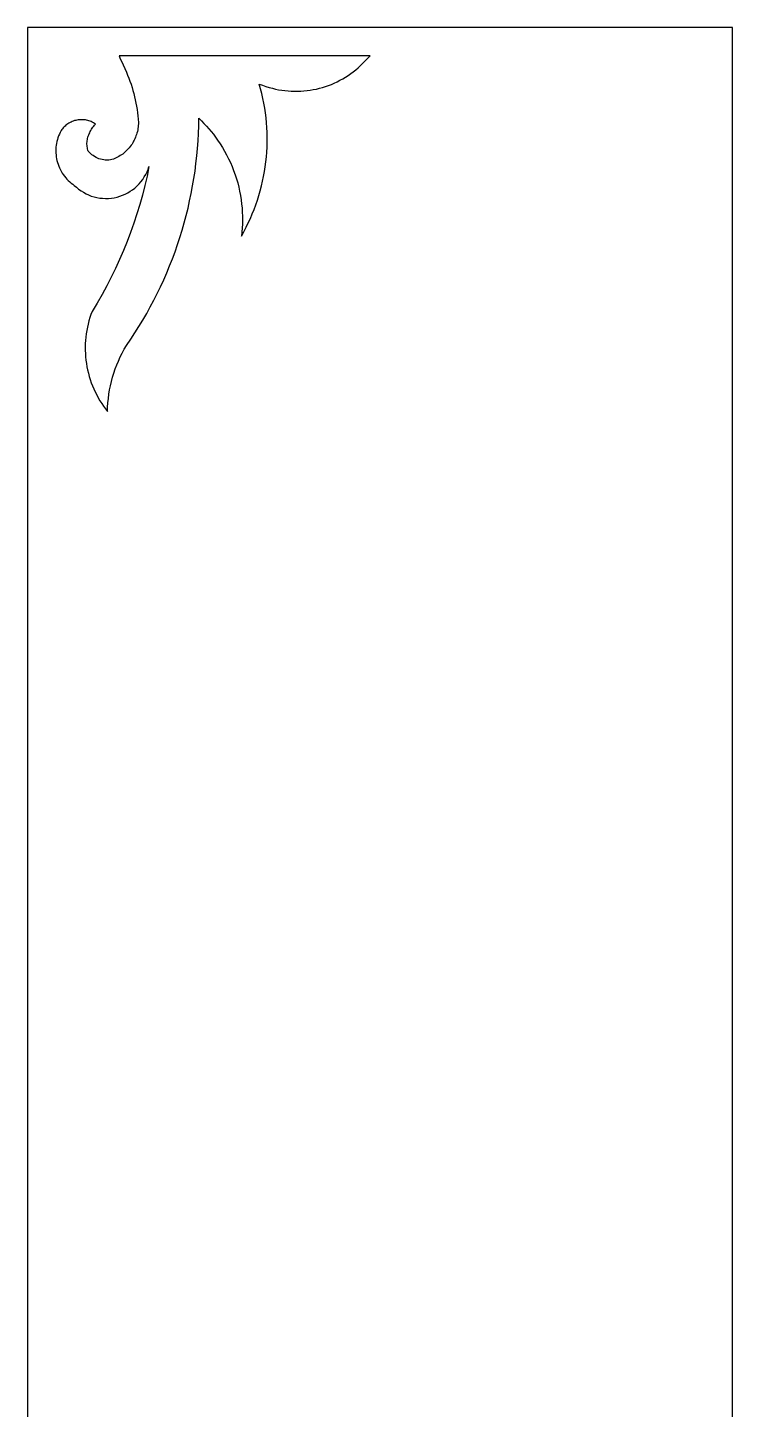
# Model space of a CAD drawing. Header units: centimetres. Extents: x 6.5 to 11.1, y -9 to 9.
# Drawn here: x 6.48 to 11.08, y 0 to 9 of the extents above; entities that cross this region are included whole.
import ezdxf

# ---------------------------------------------------------------- set-up
doc = ezdxf.new("R2010")
doc.units = ezdxf.units.CM
doc.header["$MEASUREMENT"] = 0
doc.layers.add('layer 1', color=7, linetype='Continuous')

msp = doc.modelspace()

# ---------------------------------------------------------------- linework, layer by layer
at = {"layer": 'layer 1', "color": 250, "lineweight": 30}
for points, knots in [([(6.48485, 9.00077), (6.48485, 9.00077), (11.07694, 9.00077), (11.07694, 9.00077), (11.07694, 9.00077), (11.07694, 9.00077), (11.07694, -9.00021), (11.07694, -9.00021), (11.07694, -9.00021), (11.07694, -9.00021), (6.48485, -9.00021), (6.48485, -9.00021), (6.48485, -9.00021), (6.48485, -9.00021), (6.48485, 9.00077), (6.48485, 9.00077)], [0, 0, 0, 0, 0.2, 0.2, 0.2, 0.2, 0.4, 0.4, 0.4, 0.4, 0.6, 0.6, 0.6, 0.6, 1, 1, 1, 1]), ([(7.08036, 8.81709), (7.08036, 8.81709), (8.71715, 8.81709), (8.71715, 8.81709), (8.71715, 8.81709), (8.71715, 8.81709), (8.7006, 8.80122), (8.7006, 8.80122), (8.7006, 8.80122), (8.7006, 8.80122), (8.68284, 8.78272), (8.68284, 8.78272), (8.68284, 8.78272), (8.68284, 8.78272), (8.66878, 8.76866), (8.66878, 8.76866), (8.66878, 8.76866), (8.66878, 8.76866), (8.65324, 8.75386), (8.65324, 8.75386), (8.65324, 8.75386), (8.65324, 8.75386), (8.63919, 8.7398), (8.63919, 8.7398), (8.63919, 8.7398), (8.63919, 8.7398), (8.62291, 8.72574), (8.62291, 8.72574), (8.62291, 8.72574), (8.62291, 8.72574), (8.60662, 8.71389), (8.60662, 8.71389), (8.60662, 8.71389), (8.60662, 8.71389), (8.59034, 8.70131), (8.59034, 8.70131), (8.59034, 8.70131), (8.59034, 8.70131), (8.57332, 8.68948), (8.57332, 8.68948), (8.57332, 8.68948), (8.57332, 8.68948), (8.5563, 8.67764), (8.5563, 8.67764), (8.5563, 8.67764), (8.5563, 8.67764), (8.53854, 8.66802), (8.53854, 8.66802), (8.53854, 8.66802), (8.53854, 8.66802), (8.52003, 8.65766), (8.52003, 8.65766), (8.52003, 8.65766), (8.52003, 8.65766), (8.50228, 8.64804), (8.50228, 8.64804), (8.50228, 8.64804), (8.50228, 8.64804), (8.48304, 8.63916), (8.48304, 8.63916), (8.48304, 8.63916), (8.48304, 8.63916), (8.46454, 8.63102), (8.46454, 8.63102), (8.46454, 8.63102), (8.46454, 8.63102), (8.4453, 8.62435), (8.4453, 8.62435), (8.4453, 8.62435), (8.4453, 8.62435), (8.42531, 8.61769), (8.42531, 8.61769), (8.42531, 8.61769), (8.42531, 8.61769), (8.40608, 8.61103), (8.40608, 8.61103), (8.40608, 8.61103), (8.40608, 8.61103), (8.3861, 8.60585), (8.3861, 8.60585), (8.3861, 8.60585), (8.3861, 8.60585), (8.36612, 8.60067), (8.36612, 8.60067), (8.36612, 8.60067), (8.36612, 8.60067), (8.3454, 8.59697), (8.3454, 8.59697), (8.3454, 8.59697), (8.3454, 8.59697), (8.32615, 8.59327), (8.32615, 8.59327), (8.32615, 8.59327), (8.32615, 8.59327), (8.30544, 8.59031), (8.30544, 8.59031), (8.30544, 8.59031), (8.30544, 8.59031), (8.28398, 8.5881), (8.28398, 8.5881), (8.28398, 8.5881), (8.28398, 8.5881), (8.264, 8.58662), (8.264, 8.58662), (8.264, 8.58662), (8.264, 8.58662), (8.24328, 8.58588), (8.24328, 8.58588), (8.24328, 8.58588), (8.24328, 8.58588), (8.22329, 8.58588), (8.22329, 8.58588), (8.22329, 8.58588), (8.22329, 8.58588), (8.20183, 8.58662), (8.20183, 8.58662), (8.20183, 8.58662), (8.20183, 8.58662), (8.18186, 8.5881), (8.18186, 8.5881), (8.18186, 8.5881), (8.18186, 8.5881), (8.16114, 8.59031), (8.16114, 8.59031), (8.16114, 8.59031), (8.16114, 8.59031), (8.14115, 8.59327), (8.14115, 8.59327), (8.14115, 8.59327), (8.14115, 8.59327), (8.12043, 8.59623), (8.12043, 8.59623), (8.12043, 8.59623), (8.12043, 8.59623), (8.09971, 8.60067), (8.09971, 8.60067), (8.09971, 8.60067), (8.09971, 8.60067), (8.08048, 8.60585), (8.08048, 8.60585), (8.08048, 8.60585), (8.08048, 8.60585), (8.05828, 8.61103), (8.05828, 8.61103), (8.05828, 8.61103), (8.05828, 8.61103), (8.03681, 8.61769), (8.03681, 8.61769), (8.03681, 8.61769), (8.03681, 8.61769), (8.01535, 8.62509), (8.01535, 8.62509), (8.01535, 8.62509), (8.01535, 8.62509), (7.99463, 8.6325), (7.99463, 8.6325), (7.99463, 8.6325), (7.99463, 8.6325), (8.00277, 8.60215), (8.00277, 8.60215), (8.00277, 8.60215), (8.00277, 8.60215), (8.01091, 8.57108), (8.01091, 8.57108), (8.01091, 8.57108), (8.01091, 8.57108), (8.01757, 8.53926), (8.01757, 8.53926), (8.01757, 8.53926), (8.01757, 8.53926), (8.02423, 8.50817), (8.02423, 8.50817), (8.02423, 8.50817), (8.02423, 8.50817), (8.02941, 8.4771), (8.02941, 8.4771), (8.02941, 8.4771), (8.02941, 8.4771), (8.03459, 8.44528), (8.03459, 8.44528), (8.03459, 8.44528), (8.03459, 8.44528), (8.03829, 8.41345), (8.03829, 8.41345), (8.03829, 8.41345), (8.03829, 8.41345), (8.04125, 8.38163), (8.04125, 8.38163), (8.04125, 8.38163), (8.04125, 8.38163), (8.04347, 8.34982), (8.04347, 8.34982), (8.04347, 8.34982), (8.04347, 8.34982), (8.04495, 8.31725), (8.04495, 8.31725), (8.04495, 8.31725), (8.04495, 8.31725), (8.04569, 8.28617), (8.04569, 8.28617), (8.04569, 8.28617), (8.04569, 8.28617), (8.04569, 8.25436), (8.04569, 8.25436), (8.04569, 8.25436), (8.04569, 8.25436), (8.04495, 8.22179), (8.04495, 8.22179), (8.04495, 8.22179), (8.04495, 8.22179), (8.04347, 8.18997), (8.04347, 8.18997), (8.04347, 8.18997), (8.04347, 8.18997), (8.04051, 8.15816), (8.04051, 8.15816), (8.04051, 8.15816), (8.04051, 8.15816), (8.03755, 8.12559), (8.03755, 8.12559), (8.03755, 8.12559), (8.03755, 8.12559), (8.03311, 8.09451), (8.03311, 8.09451), (8.03311, 8.09451), (8.03311, 8.09451), (8.02793, 8.06343), (8.02793, 8.06343), (8.02793, 8.06343), (8.02793, 8.06343), (8.02201, 8.03087), (8.02201, 8.03087), (8.02201, 8.03087), (8.02201, 8.03087), (8.01535, 7.99979), (8.01535, 7.99979), (8.01535, 7.99979), (8.01535, 7.99979), (8.00795, 7.96945), (8.00795, 7.96945), (8.00795, 7.96945), (8.00795, 7.96945), (8.00055, 7.93762), (8.00055, 7.93762), (8.00055, 7.93762), (8.00055, 7.93762), (7.99167, 7.90729), (7.99167, 7.90729), (7.99167, 7.90729), (7.99167, 7.90729), (7.98206, 7.87695), (7.98206, 7.87695), (7.98206, 7.87695), (7.98206, 7.87695), (7.9717, 7.84586), (7.9717, 7.84586), (7.9717, 7.84586), (7.9717, 7.84586), (7.9606, 7.81627), (7.9606, 7.81627), (7.9606, 7.81627), (7.9606, 7.81627), (7.94875, 7.78741), (7.94875, 7.78741), (7.94875, 7.78741), (7.94875, 7.78741), (7.93617, 7.75706), (7.93617, 7.75706), (7.93617, 7.75706), (7.93617, 7.75706), (7.92285, 7.7282), (7.92285, 7.7282), (7.92285, 7.7282), (7.92285, 7.7282), (7.90879, 7.70009), (7.90879, 7.70009), (7.90879, 7.70009), (7.90879, 7.70009), (7.89399, 7.67122), (7.89399, 7.67122), (7.89399, 7.67122), (7.89399, 7.67122), (7.87846, 7.6431), (7.87846, 7.6431), (7.87846, 7.6431), (7.87846, 7.6431), (7.88142, 7.669), (7.88142, 7.669), (7.88142, 7.669), (7.88142, 7.669), (7.88289, 7.69565), (7.88289, 7.69565), (7.88289, 7.69565), (7.88289, 7.69565), (7.88437, 7.7208), (7.88437, 7.7208), (7.88437, 7.7208), (7.88437, 7.7208), (7.88511, 7.74744), (7.88511, 7.74744), (7.88511, 7.74744), (7.88511, 7.74744), (7.88437, 7.77334), (7.88437, 7.77334), (7.88437, 7.77334), (7.88437, 7.77334), (7.88363, 7.79925), (7.88363, 7.79925), (7.88363, 7.79925), (7.88363, 7.79925), (7.88215, 7.82589), (7.88215, 7.82589), (7.88215, 7.82589), (7.88215, 7.82589), (7.8792, 7.85104), (7.8792, 7.85104), (7.8792, 7.85104), (7.8792, 7.85104), (7.8755, 7.87991), (7.8755, 7.87991), (7.8755, 7.87991), (7.8755, 7.87991), (7.8718, 7.90729), (7.8718, 7.90729), (7.8718, 7.90729), (7.8718, 7.90729), (7.86588, 7.9354), (7.86588, 7.9354), (7.86588, 7.9354), (7.86588, 7.9354), (7.86069, 7.96204), (7.86069, 7.96204), (7.86069, 7.96204), (7.86069, 7.96204), (7.85403, 7.98943), (7.85403, 7.98943), (7.85403, 7.98943), (7.85403, 7.98943), (7.84589, 8.01681), (7.84589, 8.01681), (7.84589, 8.01681), (7.84589, 8.01681), (7.83701, 8.0427), (7.83701, 8.0427), (7.83701, 8.0427), (7.83701, 8.0427), (7.82739, 8.07009), (7.82739, 8.07009), (7.82739, 8.07009), (7.82739, 8.07009), (7.81777, 8.09599), (7.81777, 8.09599), (7.81777, 8.09599), (7.81777, 8.09599), (7.80667, 8.12189), (7.80667, 8.12189), (7.80667, 8.12189), (7.80667, 8.12189), (7.79409, 8.14704), (7.79409, 8.14704), (7.79409, 8.14704), (7.79409, 8.14704), (7.78151, 8.17147), (7.78151, 8.17147), (7.78151, 8.17147), (7.78151, 8.17147), (7.7682, 8.19663), (7.7682, 8.19663), (7.7682, 8.19663), (7.7682, 8.19663), (7.75413, 8.22031), (7.75413, 8.22031), (7.75413, 8.22031), (7.75413, 8.22031), (7.73859, 8.24473), (7.73859, 8.24473), (7.73859, 8.24473), (7.73859, 8.24473), (7.72305, 8.26768), (7.72305, 8.26768), (7.72305, 8.26768), (7.72305, 8.26768), (7.70899, 8.28691), (7.70899, 8.28691), (7.70899, 8.28691), (7.70899, 8.28691), (7.69493, 8.30615), (7.69493, 8.30615), (7.69493, 8.30615), (7.69493, 8.30615), (7.68013, 8.32391), (7.68013, 8.32391), (7.68013, 8.32391), (7.68013, 8.32391), (7.66532, 8.34241), (7.66532, 8.34241), (7.66532, 8.34241), (7.66532, 8.34241), (7.64978, 8.35944), (7.64978, 8.35944), (7.64978, 8.35944), (7.64978, 8.35944), (7.63351, 8.37719), (7.63351, 8.37719), (7.63351, 8.37719), (7.63351, 8.37719), (7.61723, 8.39421), (7.61723, 8.39421), (7.61723, 8.39421), (7.61723, 8.39421), (7.60021, 8.41049), (7.60021, 8.41049), (7.60021, 8.41049), (7.60021, 8.41049), (7.59947, 8.36092), (7.59947, 8.36092), (7.59947, 8.36092), (7.59947, 8.36092), (7.59725, 8.31133), (7.59725, 8.31133), (7.59725, 8.31133), (7.59725, 8.31133), (7.59503, 8.2625), (7.59503, 8.2625), (7.59503, 8.2625), (7.59503, 8.2625), (7.59133, 8.21365), (7.59133, 8.21365), (7.59133, 8.21365), (7.59133, 8.21365), (7.58689, 8.16482), (7.58689, 8.16482), (7.58689, 8.16482), (7.58689, 8.16482), (7.58171, 8.11523), (7.58171, 8.11523), (7.58171, 8.11523), (7.58171, 8.11523), (7.57578, 8.06639), (7.57578, 8.06639), (7.57578, 8.06639), (7.57578, 8.06639), (7.56838, 8.01755), (7.56838, 8.01755), (7.56838, 8.01755), (7.56838, 8.01755), (7.5595, 7.96945), (7.5595, 7.96945), (7.5595, 7.96945), (7.5595, 7.96945), (7.55062, 7.92061), (7.55062, 7.92061), (7.55062, 7.92061), (7.55062, 7.92061), (7.54027, 7.8725), (7.54027, 7.8725), (7.54027, 7.8725), (7.54027, 7.8725), (7.52991, 7.82441), (7.52991, 7.82441), (7.52991, 7.82441), (7.52991, 7.82441), (7.51807, 7.7763), (7.51807, 7.7763), (7.51807, 7.7763), (7.51807, 7.7763), (7.50549, 7.72894), (7.50549, 7.72894), (7.50549, 7.72894), (7.50549, 7.72894), (7.49217, 7.68158), (7.49217, 7.68158), (7.49217, 7.68158), (7.49217, 7.68158), (7.47736, 7.63422), (7.47736, 7.63422), (7.47736, 7.63422), (7.47736, 7.63422), (7.46182, 7.5876), (7.46182, 7.5876), (7.46182, 7.5876), (7.46182, 7.5876), (7.44554, 7.54098), (7.44554, 7.54098), (7.44554, 7.54098), (7.44554, 7.54098), (7.42853, 7.49435), (7.42853, 7.49435), (7.42853, 7.49435), (7.42853, 7.49435), (7.41003, 7.44848), (7.41003, 7.44848), (7.41003, 7.44848), (7.41003, 7.44848), (7.39153, 7.40334), (7.39153, 7.40334), (7.39153, 7.40334), (7.39153, 7.40334), (7.37154, 7.3582), (7.37154, 7.3582), (7.37154, 7.3582), (7.37154, 7.3582), (7.35156, 7.31306), (7.35156, 7.31306), (7.35156, 7.31306), (7.35156, 7.31306), (7.32937, 7.26866), (7.32937, 7.26866), (7.32937, 7.26866), (7.32937, 7.26866), (7.30791, 7.225), (7.30791, 7.225), (7.30791, 7.225), (7.30791, 7.225), (7.28422, 7.18133), (7.28422, 7.18133), (7.28422, 7.18133), (7.28422, 7.18133), (7.26054, 7.13842), (7.26054, 7.13842), (7.26054, 7.13842), (7.26054, 7.13842), (7.23538, 7.09623), (7.23538, 7.09623), (7.23538, 7.09623), (7.23538, 7.09623), (7.21023, 7.05406), (7.21023, 7.05406), (7.21023, 7.05406), (7.21023, 7.05406), (7.18358, 7.01187), (7.18358, 7.01187), (7.18358, 7.01187), (7.18358, 7.01187), (7.15694, 6.97043), (7.15694, 6.97043), (7.15694, 6.97043), (7.15694, 6.97043), (7.12882, 6.92974), (7.12882, 6.92974), (7.12882, 6.92974), (7.12882, 6.92974), (7.11477, 6.90605), (7.11477, 6.90605), (7.11477, 6.90605), (7.11477, 6.90605), (7.10143, 6.88015), (7.10143, 6.88015), (7.10143, 6.88015), (7.10143, 6.88015), (7.08812, 6.85573), (7.08812, 6.85573), (7.08812, 6.85573), (7.08812, 6.85573), (7.07702, 6.82909), (7.07702, 6.82909), (7.07702, 6.82909), (7.07702, 6.82909), (7.06592, 6.80393), (7.06592, 6.80393), (7.06592, 6.80393), (7.06592, 6.80393), (7.0563, 6.77729), (7.0563, 6.77729), (7.0563, 6.77729), (7.0563, 6.77729), (7.04668, 6.75065), (7.04668, 6.75065), (7.04668, 6.75065), (7.04668, 6.75065), (7.03854, 6.72327), (7.03854, 6.72327), (7.03854, 6.72327), (7.03854, 6.72327), (7.03114, 6.69589), (7.03114, 6.69589), (7.03114, 6.69589), (7.03114, 6.69589), (7.02522, 6.66851), (7.02522, 6.66851), (7.02522, 6.66851), (7.02522, 6.66851), (7.0193, 6.64112), (7.0193, 6.64112), (7.0193, 6.64112), (7.0193, 6.64112), (7.01486, 6.61301), (7.01486, 6.61301), (7.01486, 6.61301), (7.01486, 6.61301), (7.01115, 6.58489), (7.01115, 6.58489), (7.01115, 6.58489), (7.01115, 6.58489), (7.00819, 6.55677), (7.00819, 6.55677), (7.00819, 6.55677), (7.00819, 6.55677), (7.00597, 6.52864), (7.00597, 6.52864), (7.00597, 6.52864), (7.00597, 6.52864), (7.00523, 6.50053), (7.00523, 6.50053), (7.00523, 6.50053), (7.00523, 6.50053), (6.99192, 6.51754), (6.99192, 6.51754), (6.99192, 6.51754), (6.99192, 6.51754), (6.97934, 6.5353), (6.97934, 6.5353), (6.97934, 6.5353), (6.97934, 6.5353), (6.9675, 6.55233), (6.9675, 6.55233), (6.9675, 6.55233), (6.9675, 6.55233), (6.95566, 6.57083), (6.95566, 6.57083), (6.95566, 6.57083), (6.95566, 6.57083), (6.94456, 6.59007), (6.94456, 6.59007), (6.94456, 6.59007), (6.94456, 6.59007), (6.93494, 6.60857), (6.93494, 6.60857), (6.93494, 6.60857), (6.93494, 6.60857), (6.92532, 6.6278), (6.92532, 6.6278), (6.92532, 6.6278), (6.92532, 6.6278), (6.91569, 6.64705), (6.91569, 6.64705), (6.91569, 6.64705), (6.91569, 6.64705), (6.90755, 6.66777), (6.90755, 6.66777), (6.90755, 6.66777), (6.90755, 6.66777), (6.89941, 6.68775), (6.89941, 6.68775), (6.89941, 6.68775), (6.89941, 6.68775), (6.89275, 6.70773), (6.89275, 6.70773), (6.89275, 6.70773), (6.89275, 6.70773), (6.88684, 6.72918), (6.88684, 6.72918), (6.88684, 6.72918), (6.88684, 6.72918), (6.88092, 6.74917), (6.88092, 6.74917), (6.88092, 6.74917), (6.88092, 6.74917), (6.87574, 6.77063), (6.87574, 6.77063), (6.87574, 6.77063), (6.87574, 6.77063), (6.8713, 6.79135), (6.8713, 6.79135), (6.8713, 6.79135), (6.8713, 6.79135), (6.8676, 6.81281), (6.8676, 6.81281), (6.8676, 6.81281), (6.8676, 6.81281), (6.86464, 6.83428), (6.86464, 6.83428), (6.86464, 6.83428), (6.86464, 6.83428), (6.86242, 6.85573), (6.86242, 6.85573), (6.86242, 6.85573), (6.86242, 6.85573), (6.86094, 6.87719), (6.86094, 6.87719), (6.86094, 6.87719), (6.86094, 6.87719), (6.8602, 6.89865), (6.8602, 6.89865), (6.8602, 6.89865), (6.8602, 6.89865), (6.85946, 6.92011), (6.85946, 6.92011), (6.85946, 6.92011), (6.85946, 6.92011), (6.8602, 6.94232), (6.8602, 6.94232), (6.8602, 6.94232), (6.8602, 6.94232), (6.86168, 6.96377), (6.86168, 6.96377), (6.86168, 6.96377), (6.86168, 6.96377), (6.8639, 6.98523), (6.8639, 6.98523), (6.8639, 6.98523), (6.8639, 6.98523), (6.86686, 7.00669), (6.86686, 7.00669), (6.86686, 7.00669), (6.86686, 7.00669), (6.86982, 7.02742), (6.86982, 7.02742), (6.86982, 7.02742), (6.86982, 7.02742), (6.87426, 7.04962), (6.87426, 7.04962), (6.87426, 7.04962), (6.87426, 7.04962), (6.8787, 7.06959), (6.8787, 7.06959), (6.8787, 7.06959), (6.8787, 7.06959), (6.88462, 7.09105), (6.88462, 7.09105), (6.88462, 7.09105), (6.88462, 7.09105), (6.89053, 7.11177), (6.89053, 7.11177), (6.89053, 7.11177), (6.89053, 7.11177), (6.89719, 7.1325), (6.89719, 7.1325), (6.89719, 7.1325), (6.89719, 7.1325), (6.90459, 7.15174), (6.90459, 7.15174), (6.90459, 7.15174), (6.90459, 7.15174), (6.9379, 7.20649), (6.9379, 7.20649), (6.9379, 7.20649), (6.9379, 7.20649), (6.96972, 7.262), (6.96972, 7.262), (6.96972, 7.262), (6.96972, 7.262), (7.00005, 7.31824), (7.00005, 7.31824), (7.00005, 7.31824), (7.00005, 7.31824), (7.02966, 7.37448), (7.02966, 7.37448), (7.02966, 7.37448), (7.02966, 7.37448), (7.05778, 7.43146), (7.05778, 7.43146), (7.05778, 7.43146), (7.05778, 7.43146), (7.08368, 7.48991), (7.08368, 7.48991), (7.08368, 7.48991), (7.08368, 7.48991), (7.10959, 7.54838), (7.10959, 7.54838), (7.10959, 7.54838), (7.10959, 7.54838), (7.13326, 7.60759), (7.13326, 7.60759), (7.13326, 7.60759), (7.13326, 7.60759), (7.1562, 7.66678), (7.1562, 7.66678), (7.1562, 7.66678), (7.1562, 7.66678), (7.17692, 7.72672), (7.17692, 7.72672), (7.17692, 7.72672), (7.17692, 7.72672), (7.1969, 7.78741), (7.1969, 7.78741), (7.1969, 7.78741), (7.1969, 7.78741), (7.21615, 7.84808), (7.21615, 7.84808), (7.21615, 7.84808), (7.21615, 7.84808), (7.23242, 7.90951), (7.23242, 7.90951), (7.23242, 7.90951), (7.23242, 7.90951), (7.2487, 7.97167), (7.2487, 7.97167), (7.2487, 7.97167), (7.2487, 7.97167), (7.26276, 8.03309), (7.26276, 8.03309), (7.26276, 8.03309), (7.26276, 8.03309), (7.27534, 8.09599), (7.27534, 8.09599), (7.27534, 8.09599), (7.27534, 8.09599), (7.26942, 8.07749), (7.26942, 8.07749), (7.26942, 8.07749), (7.26942, 8.07749), (7.26276, 8.06046), (7.26276, 8.06046), (7.26276, 8.06046), (7.26276, 8.06046), (7.25462, 8.04344), (7.25462, 8.04344), (7.25462, 8.04344), (7.25462, 8.04344), (7.245, 8.02791), (7.245, 8.02791), (7.245, 8.02791), (7.245, 8.02791), (7.23464, 8.01163), (7.23464, 8.01163), (7.23464, 8.01163), (7.23464, 8.01163), (7.22281, 7.99683), (7.22281, 7.99683), (7.22281, 7.99683), (7.22281, 7.99683), (7.21097, 7.98277), (7.21097, 7.98277), (7.21097, 7.98277), (7.21097, 7.98277), (7.19764, 7.96945), (7.19764, 7.96945), (7.19764, 7.96945), (7.19764, 7.96945), (7.18358, 7.95612), (7.18358, 7.95612), (7.18358, 7.95612), (7.18358, 7.95612), (7.16878, 7.94428), (7.16878, 7.94428), (7.16878, 7.94428), (7.16878, 7.94428), (7.15324, 7.93466), (7.15324, 7.93466), (7.15324, 7.93466), (7.15324, 7.93466), (7.13696, 7.92505), (7.13696, 7.92505), (7.13696, 7.92505), (7.13696, 7.92505), (7.12068, 7.91617), (7.12068, 7.91617), (7.12068, 7.91617), (7.12068, 7.91617), (7.10291, 7.90877), (7.10291, 7.90877), (7.10291, 7.90877), (7.10291, 7.90877), (7.08516, 7.90211), (7.08516, 7.90211), (7.08516, 7.90211), (7.08516, 7.90211), (7.0674, 7.89693), (7.0674, 7.89693), (7.0674, 7.89693), (7.0674, 7.89693), (7.04816, 7.89249), (7.04816, 7.89249), (7.04816, 7.89249), (7.04816, 7.89249), (7.0304, 7.89027), (7.0304, 7.89027), (7.0304, 7.89027), (7.0304, 7.89027), (7.01115, 7.88879), (7.01115, 7.88879), (7.01115, 7.88879), (7.01115, 7.88879), (6.99192, 7.88879), (6.99192, 7.88879), (6.99192, 7.88879), (6.99192, 7.88879), (6.97342, 7.88953), (6.97342, 7.88953), (6.97342, 7.88953), (6.97342, 7.88953), (6.95492, 7.89027), (6.95492, 7.89027), (6.95492, 7.89027), (6.95492, 7.89027), (6.93642, 7.89397), (6.93642, 7.89397), (6.93642, 7.89397), (6.93642, 7.89397), (6.91792, 7.89841), (6.91792, 7.89841), (6.91792, 7.89841), (6.91792, 7.89841), (6.89941, 7.90359), (6.89941, 7.90359), (6.89941, 7.90359), (6.89941, 7.90359), (6.8824, 7.91099), (6.8824, 7.91099), (6.8824, 7.91099), (6.8824, 7.91099), (6.86538, 7.91839), (6.86538, 7.91839), (6.86538, 7.91839), (6.86538, 7.91839), (6.84836, 7.92801), (6.84836, 7.92801), (6.84836, 7.92801), (6.84836, 7.92801), (6.83282, 7.93688), (6.83282, 7.93688), (6.83282, 7.93688), (6.83282, 7.93688), (6.81727, 7.94798), (6.81727, 7.94798), (6.81727, 7.94798), (6.81727, 7.94798), (6.80247, 7.96056), (6.80247, 7.96056), (6.80247, 7.96056), (6.80247, 7.96056), (6.78915, 7.97315), (6.78915, 7.97315), (6.78915, 7.97315), (6.78915, 7.97315), (6.7788, 7.98055), (6.7788, 7.98055), (6.7788, 7.98055), (6.7788, 7.98055), (6.76844, 7.98795), (6.76844, 7.98795), (6.76844, 7.98795), (6.76844, 7.98795), (6.75882, 7.99609), (6.75882, 7.99609), (6.75882, 7.99609), (6.75882, 7.99609), (6.74994, 8.00497), (6.74994, 8.00497), (6.74994, 8.00497), (6.74994, 8.00497), (6.74106, 8.01385), (6.74106, 8.01385), (6.74106, 8.01385), (6.74106, 8.01385), (6.73292, 8.02347), (6.73292, 8.02347), (6.73292, 8.02347), (6.73292, 8.02347), (6.72477, 8.03309), (6.72477, 8.03309), (6.72477, 8.03309), (6.72477, 8.03309), (6.71737, 8.04344), (6.71737, 8.04344), (6.71737, 8.04344), (6.71737, 8.04344), (6.70997, 8.0538), (6.70997, 8.0538), (6.70997, 8.0538), (6.70997, 8.0538), (6.70405, 8.06491), (6.70405, 8.06491), (6.70405, 8.06491), (6.70405, 8.06491), (6.69813, 8.07527), (6.69813, 8.07527), (6.69813, 8.07527), (6.69813, 8.07527), (6.69295, 8.08711), (6.69295, 8.08711), (6.69295, 8.08711), (6.69295, 8.08711), (6.68777, 8.09895), (6.68777, 8.09895), (6.68777, 8.09895), (6.68777, 8.09895), (6.68333, 8.11079), (6.68333, 8.11079), (6.68333, 8.11079), (6.68333, 8.11079), (6.67963, 8.12189), (6.67963, 8.12189), (6.67963, 8.12189), (6.67963, 8.12189), (6.67593, 8.13447), (6.67593, 8.13447), (6.67593, 8.13447), (6.67593, 8.13447), (6.67372, 8.14704), (6.67372, 8.14704), (6.67372, 8.14704), (6.67372, 8.14704), (6.6715, 8.15964), (6.6715, 8.15964), (6.6715, 8.15964), (6.6715, 8.15964), (6.67002, 8.17147), (6.67002, 8.17147), (6.67002, 8.17147), (6.67002, 8.17147), (6.66854, 8.18405), (6.66854, 8.18405), (6.66854, 8.18405), (6.66854, 8.18405), (6.66854, 8.19737), (6.66854, 8.19737), (6.66854, 8.19737), (6.66854, 8.19737), (6.66854, 8.20995), (6.66854, 8.20995), (6.66854, 8.20995), (6.66854, 8.20995), (6.66928, 8.22179), (6.66928, 8.22179), (6.66928, 8.22179), (6.66928, 8.22179), (6.67076, 8.23437), (6.67076, 8.23437), (6.67076, 8.23437), (6.67076, 8.23437), (6.67298, 8.24695), (6.67298, 8.24695), (6.67298, 8.24695), (6.67298, 8.24695), (6.67519, 8.25954), (6.67519, 8.25954), (6.67519, 8.25954), (6.67519, 8.25954), (6.67889, 8.27137), (6.67889, 8.27137), (6.67889, 8.27137), (6.67889, 8.27137), (6.68259, 8.28321), (6.68259, 8.28321), (6.68259, 8.28321), (6.68259, 8.28321), (6.68703, 8.29579), (6.68703, 8.29579), (6.68703, 8.29579), (6.68703, 8.29579), (6.69147, 8.30689), (6.69147, 8.30689), (6.69147, 8.30689), (6.69147, 8.30689), (6.69665, 8.31799), (6.69665, 8.31799), (6.69665, 8.31799), (6.69665, 8.31799), (6.70257, 8.32983), (6.70257, 8.32983), (6.70257, 8.32983), (6.70257, 8.32983), (6.70775, 8.33649), (6.70775, 8.33649), (6.70775, 8.33649), (6.70775, 8.33649), (6.71145, 8.34241), (6.71145, 8.34241), (6.71145, 8.34241), (6.71145, 8.34241), (6.71737, 8.34908), (6.71737, 8.34908), (6.71737, 8.34908), (6.71737, 8.34908), (6.72255, 8.35352), (6.72255, 8.35352), (6.72255, 8.35352), (6.72255, 8.35352), (6.72847, 8.35944), (6.72847, 8.35944), (6.72847, 8.35944), (6.72847, 8.35944), (6.7344, 8.36462), (6.7344, 8.36462), (6.7344, 8.36462), (6.7344, 8.36462), (6.74106, 8.3698), (6.74106, 8.3698), (6.74106, 8.3698), (6.74106, 8.3698), (6.74772, 8.37424), (6.74772, 8.37424), (6.74772, 8.37424), (6.74772, 8.37424), (6.75364, 8.37867), (6.75364, 8.37867), (6.75364, 8.37867), (6.75364, 8.37867), (6.76104, 8.38237), (6.76104, 8.38237), (6.76104, 8.38237), (6.76104, 8.38237), (6.7677, 8.38607), (6.7677, 8.38607), (6.7677, 8.38607), (6.7677, 8.38607), (6.7751, 8.38903), (6.7751, 8.38903), (6.7751, 8.38903), (6.7751, 8.38903), (6.78249, 8.39199), (6.78249, 8.39199), (6.78249, 8.39199), (6.78249, 8.39199), (6.79063, 8.39495), (6.79063, 8.39495), (6.79063, 8.39495), (6.79063, 8.39495), (6.79803, 8.39643), (6.79803, 8.39643), (6.79803, 8.39643), (6.79803, 8.39643), (6.80543, 8.39865), (6.80543, 8.39865), (6.80543, 8.39865), (6.80543, 8.39865), (6.81357, 8.39939), (6.81357, 8.39939), (6.81357, 8.39939), (6.81357, 8.39939), (6.82171, 8.40013), (6.82171, 8.40013), (6.82171, 8.40013), (6.82171, 8.40013), (6.82986, 8.40087), (6.82986, 8.40087), (6.82986, 8.40087), (6.82986, 8.40087), (6.83726, 8.40087), (6.83726, 8.40087), (6.83726, 8.40087), (6.83726, 8.40087), (6.8454, 8.40013), (6.8454, 8.40013), (6.8454, 8.40013), (6.8454, 8.40013), (6.8528, 8.40013), (6.8528, 8.40013), (6.8528, 8.40013), (6.8528, 8.40013), (6.86094, 8.39939), (6.86094, 8.39939), (6.86094, 8.39939), (6.86094, 8.39939), (6.86908, 8.39791), (6.86908, 8.39791), (6.86908, 8.39791), (6.86908, 8.39791), (6.87648, 8.39643), (6.87648, 8.39643), (6.87648, 8.39643), (6.87648, 8.39643), (6.88462, 8.39421), (6.88462, 8.39421), (6.88462, 8.39421), (6.88462, 8.39421), (6.89201, 8.39125), (6.89201, 8.39125), (6.89201, 8.39125), (6.89201, 8.39125), (6.89867, 8.38829), (6.89867, 8.38829), (6.89867, 8.38829), (6.89867, 8.38829), (6.90607, 8.38533), (6.90607, 8.38533), (6.90607, 8.38533), (6.90607, 8.38533), (6.91347, 8.38163), (6.91347, 8.38163), (6.91347, 8.38163), (6.91347, 8.38163), (6.92014, 8.37719), (6.92014, 8.37719), (6.92014, 8.37719), (6.92014, 8.37719), (6.9268, 8.37276), (6.9268, 8.37276), (6.9268, 8.37276), (6.9268, 8.37276), (6.92162, 8.3661), (6.92162, 8.3661), (6.92162, 8.3661), (6.92162, 8.3661), (6.91569, 8.35944), (6.91569, 8.35944), (6.91569, 8.35944), (6.91569, 8.35944), (6.91051, 8.35278), (6.91051, 8.35278), (6.91051, 8.35278), (6.91051, 8.35278), (6.90607, 8.34611), (6.90607, 8.34611), (6.90607, 8.34611), (6.90607, 8.34611), (6.90089, 8.33871), (6.90089, 8.33871), (6.90089, 8.33871), (6.90089, 8.33871), (6.89719, 8.33131), (6.89719, 8.33131), (6.89719, 8.33131), (6.89719, 8.33131), (6.89275, 8.32317), (6.89275, 8.32317), (6.89275, 8.32317), (6.89275, 8.32317), (6.89053, 8.31503), (6.89053, 8.31503), (6.89053, 8.31503), (6.89053, 8.31503), (6.88684, 8.30837), (6.88684, 8.30837), (6.88684, 8.30837), (6.88684, 8.30837), (6.88314, 8.30171), (6.88314, 8.30171), (6.88314, 8.30171), (6.88314, 8.30171), (6.88018, 8.29431), (6.88018, 8.29431), (6.88018, 8.29431), (6.88018, 8.29431), (6.87796, 8.28691), (6.87796, 8.28691), (6.87796, 8.28691), (6.87796, 8.28691), (6.87574, 8.27951), (6.87574, 8.27951), (6.87574, 8.27951), (6.87574, 8.27951), (6.87426, 8.27211), (6.87426, 8.27211), (6.87426, 8.27211), (6.87426, 8.27211), (6.87278, 8.26398), (6.87278, 8.26398), (6.87278, 8.26398), (6.87278, 8.26398), (6.87204, 8.25732), (6.87204, 8.25732), (6.87204, 8.25732), (6.87204, 8.25732), (6.8713, 8.24917), (6.8713, 8.24917), (6.8713, 8.24917), (6.8713, 8.24917), (6.8713, 8.24103), (6.8713, 8.24103), (6.8713, 8.24103), (6.8713, 8.24103), (6.87204, 8.23363), (6.87204, 8.23363), (6.87204, 8.23363), (6.87204, 8.23363), (6.87278, 8.22549), (6.87278, 8.22549), (6.87278, 8.22549), (6.87278, 8.22549), (6.87426, 8.21809), (6.87426, 8.21809), (6.87426, 8.21809), (6.87426, 8.21809), (6.87574, 8.21069), (6.87574, 8.21069), (6.87574, 8.21069), (6.87574, 8.21069), (6.87796, 8.20329), (6.87796, 8.20329), (6.87796, 8.20329), (6.87796, 8.20329), (6.88018, 8.19589), (6.88018, 8.19589), (6.88018, 8.19589), (6.88018, 8.19589), (6.88757, 8.18775), (6.88757, 8.18775), (6.88757, 8.18775), (6.88757, 8.18775), (6.89497, 8.18035), (6.89497, 8.18035), (6.89497, 8.18035), (6.89497, 8.18035), (6.90311, 8.17295), (6.90311, 8.17295), (6.90311, 8.17295), (6.90311, 8.17295), (6.91199, 8.16703), (6.91199, 8.16703), (6.91199, 8.16703), (6.91199, 8.16703), (6.92088, 8.16112), (6.92088, 8.16112), (6.92088, 8.16112), (6.92088, 8.16112), (6.9305, 8.15592), (6.9305, 8.15592), (6.9305, 8.15592), (6.9305, 8.15592), (6.93938, 8.15148), (6.93938, 8.15148), (6.93938, 8.15148), (6.93938, 8.15148), (6.94974, 8.14704), (6.94974, 8.14704), (6.94974, 8.14704), (6.94974, 8.14704), (6.9601, 8.14409), (6.9601, 8.14409), (6.9601, 8.14409), (6.9601, 8.14409), (6.97046, 8.14113), (6.97046, 8.14113), (6.97046, 8.14113), (6.97046, 8.14113), (6.98156, 8.13965), (6.98156, 8.13965), (6.98156, 8.13965), (6.98156, 8.13965), (6.99118, 8.13817), (6.99118, 8.13817), (6.99118, 8.13817), (6.99118, 8.13817), (7.00227, 8.13817), (7.00227, 8.13817), (7.00227, 8.13817), (7.00227, 8.13817), (7.01338, 8.13817), (7.01338, 8.13817), (7.01338, 8.13817), (7.01338, 8.13817), (7.02448, 8.13891), (7.02448, 8.13891), (7.02448, 8.13891), (7.02448, 8.13891), (7.0341, 8.14113), (7.0341, 8.14113), (7.0341, 8.14113), (7.0341, 8.14113), (7.04372, 8.14409), (7.04372, 8.14409), (7.04372, 8.14409), (7.04372, 8.14409), (7.0526, 8.14852), (7.0526, 8.14852), (7.0526, 8.14852), (7.0526, 8.14852), (7.06222, 8.15222), (7.06222, 8.15222), (7.06222, 8.15222), (7.06222, 8.15222), (7.0711, 8.15666), (7.0711, 8.15666), (7.0711, 8.15666), (7.0711, 8.15666), (7.07924, 8.16186), (7.07924, 8.16186), (7.07924, 8.16186), (7.07924, 8.16186), (7.08738, 8.16703), (7.08738, 8.16703), (7.08738, 8.16703), (7.08738, 8.16703), (7.09626, 8.17147), (7.09626, 8.17147), (7.09626, 8.17147), (7.09626, 8.17147), (7.10439, 8.17739), (7.10439, 8.17739), (7.10439, 8.17739), (7.10439, 8.17739), (7.11255, 8.18405), (7.11255, 8.18405), (7.11255, 8.18405), (7.11255, 8.18405), (7.11994, 8.19071), (7.11994, 8.19071), (7.11994, 8.19071), (7.11994, 8.19071), (7.1266, 8.19737), (7.1266, 8.19737), (7.1266, 8.19737), (7.1266, 8.19737), (7.134, 8.20403), (7.134, 8.20403), (7.134, 8.20403), (7.134, 8.20403), (7.14066, 8.21143), (7.14066, 8.21143), (7.14066, 8.21143), (7.14066, 8.21143), (7.14732, 8.21883), (7.14732, 8.21883), (7.14732, 8.21883), (7.14732, 8.21883), (7.15324, 8.22623), (7.15324, 8.22623), (7.15324, 8.22623), (7.15324, 8.22623), (7.15916, 8.23437), (7.15916, 8.23437), (7.15916, 8.23437), (7.15916, 8.23437), (7.16508, 8.24251), (7.16508, 8.24251), (7.16508, 8.24251), (7.16508, 8.24251), (7.17026, 8.25138), (7.17026, 8.25138), (7.17026, 8.25138), (7.17026, 8.25138), (7.1747, 8.26028), (7.1747, 8.26028), (7.1747, 8.26028), (7.1747, 8.26028), (7.17914, 8.26842), (7.17914, 8.26842), (7.17914, 8.26842), (7.17914, 8.26842), (7.18358, 8.27729), (7.18358, 8.27729), (7.18358, 8.27729), (7.18358, 8.27729), (7.18728, 8.28691), (7.18728, 8.28691), (7.18728, 8.28691), (7.18728, 8.28691), (7.19098, 8.29579), (7.19098, 8.29579), (7.19098, 8.29579), (7.19098, 8.29579), (7.19468, 8.30541), (7.19468, 8.30541), (7.19468, 8.30541), (7.19468, 8.30541), (7.1969, 8.31429), (7.1969, 8.31429), (7.1969, 8.31429), (7.1969, 8.31429), (7.19986, 8.32391), (7.19986, 8.32391), (7.19986, 8.32391), (7.19986, 8.32391), (7.20209, 8.33427), (7.20209, 8.33427), (7.20209, 8.33427), (7.20209, 8.33427), (7.20357, 8.34389), (7.20357, 8.34389), (7.20357, 8.34389), (7.20357, 8.34389), (7.20505, 8.35352), (7.20505, 8.35352), (7.20505, 8.35352), (7.20505, 8.35352), (7.20579, 8.36314), (7.20579, 8.36314), (7.20579, 8.36314), (7.20579, 8.36314), (7.20653, 8.3735), (7.20653, 8.3735), (7.20653, 8.3735), (7.20653, 8.3735), (7.20653, 8.38311), (7.20653, 8.38311), (7.20653, 8.38311), (7.20653, 8.38311), (7.20505, 8.40383), (7.20505, 8.40383), (7.20505, 8.40383), (7.20505, 8.40383), (7.20283, 8.42529), (7.20283, 8.42529), (7.20283, 8.42529), (7.20283, 8.42529), (7.2006, 8.44602), (7.2006, 8.44602), (7.2006, 8.44602), (7.2006, 8.44602), (7.19764, 8.46748), (7.19764, 8.46748), (7.19764, 8.46748), (7.19764, 8.46748), (7.19394, 8.48893), (7.19394, 8.48893), (7.19394, 8.48893), (7.19394, 8.48893), (7.19024, 8.50891), (7.19024, 8.50891), (7.19024, 8.50891), (7.19024, 8.50891), (7.18654, 8.53037), (7.18654, 8.53037), (7.18654, 8.53037), (7.18654, 8.53037), (7.18136, 8.55036), (7.18136, 8.55036), (7.18136, 8.55036), (7.18136, 8.55036), (7.17618, 8.57108), (7.17618, 8.57108), (7.17618, 8.57108), (7.17618, 8.57108), (7.171, 8.59105), (7.171, 8.59105), (7.171, 8.59105), (7.171, 8.59105), (7.16508, 8.61177), (7.16508, 8.61177), (7.16508, 8.61177), (7.16508, 8.61177), (7.15916, 8.63176), (7.15916, 8.63176), (7.15916, 8.63176), (7.15916, 8.63176), (7.15176, 8.65174), (7.15176, 8.65174), (7.15176, 8.65174), (7.15176, 8.65174), (7.14436, 8.67172), (7.14436, 8.67172), (7.14436, 8.67172), (7.14436, 8.67172), (7.13622, 8.6917), (7.13622, 8.6917), (7.13622, 8.6917), (7.13622, 8.6917), (7.12808, 8.71093), (7.12808, 8.71093), (7.12808, 8.71093), (7.12808, 8.71093), (7.10737, 8.75756), (7.10737, 8.75756), (7.10737, 8.75756), (7.10737, 8.75756), (7.0859, 8.80417), (7.0859, 8.80417), (7.0859, 8.80417), (7.0859, 8.80417), (7.08036, 8.81709), (7.08036, 8.81709)], [0, 0, 0, 0, 0.002584, 0.002584, 0.002584, 0.002584, 0.005168, 0.005168, 0.005168, 0.005168, 0.0077519, 0.0077519, 0.0077519, 0.0077519, 0.0103359, 0.0103359, 0.0103359, 0.0103359, 0.0129199, 0.0129199, 0.0129199, 0.0129199, 0.0155039, 0.0155039, 0.0155039, 0.0155039, 0.0180879, 0.0180879, 0.0180879, 0.0180879, 0.0206718, 0.0206718, 0.0206718, 0.0206718, 0.0232558, 0.0232558, 0.0232558, 0.0232558, 0.0258398, 0.0258398, 0.0258398, 0.0258398, 0.0284238, 0.0284238, 0.0284238, 0.0284238, 0.0310078, 0.0310078, 0.0310078, 0.0310078, 0.0335917, 0.0335917, 0.0335917, 0.0335917, 0.0361757, 0.0361757, 0.0361757, 0.0361757, 0.0387597, 0.0387597, 0.0387597, 0.0387597, 0.0413437, 0.0413437, 0.0413437, 0.0413437, 0.0439276, 0.0439276, 0.0439276, 0.0439276, 0.0465116, 0.0465116, 0.0465116, 0.0465116, 0.0490956, 0.0490956, 0.0490956, 0.0490956, 0.0516796, 0.0516796, 0.0516796, 0.0516796, 0.0542636, 0.0542636, 0.0542636, 0.0542636, 0.0568475, 0.0568475, 0.0568475, 0.0568475, 0.0594315, 0.0594315, 0.0594315, 0.0594315, 0.0620155, 0.0620155, 0.0620155, 0.0620155, 0.0645995, 0.0645995, 0.0645995, 0.0645995, 0.0671835, 0.0671835, 0.0671835, 0.0671835, 0.0697674, 0.0697674, 0.0697674, 0.0697674, 0.0723514, 0.0723514, 0.0723514, 0.0723514, 0.0749354, 0.0749354, 0.0749354, 0.0749354, 0.0775194, 0.0775194, 0.0775194, 0.0775194, 0.0801034, 0.0801034, 0.0801034, 0.0801034, 0.0826873, 0.0826873, 0.0826873, 0.0826873, 0.0852713, 0.0852713, 0.0852713, 0.0852713, 0.0878553, 0.0878553, 0.0878553, 0.0878553, 0.0904393, 0.0904393, 0.0904393, 0.0904393, 0.0930233, 0.0930233, 0.0930233, 0.0930233, 0.0956072, 0.0956072, 0.0956072, 0.0956072, 0.0981912, 0.0981912, 0.0981912, 0.0981912, 0.1007752, 0.1007752, 0.1007752, 0.1007752, 0.1033592, 0.1033592, 0.1033592, 0.1033592, 0.1059432, 0.1059432, 0.1059432, 0.1059432, 0.1085271, 0.1085271, 0.1085271, 0.1085271, 0.1111111, 0.1111111, 0.1111111, 0.1111111, 0.1136951, 0.1136951, 0.1136951, 0.1136951, 0.1162791, 0.1162791, 0.1162791, 0.1162791, 0.118863, 0.118863, 0.118863, 0.118863, 0.121447, 0.121447, 0.121447, 0.121447, 0.124031, 0.124031, 0.124031, 0.124031, 0.126615, 0.126615, 0.126615, 0.126615, 0.129199, 0.129199, 0.129199, 0.129199, 0.1317829, 0.1317829, 0.1317829, 0.1317829, 0.1343669, 0.1343669, 0.1343669, 0.1343669, 0.1369509, 0.1369509, 0.1369509, 0.1369509, 0.1395349, 0.1395349, 0.1395349, 0.1395349, 0.1421189, 0.1421189, 0.1421189, 0.1421189, 0.1447028, 0.1447028, 0.1447028, 0.1447028, 0.1472868, 0.1472868, 0.1472868, 0.1472868, 0.1498708, 0.1498708, 0.1498708, 0.1498708, 0.1524548, 0.1524548, 0.1524548, 0.1524548, 0.1550388, 0.1550388, 0.1550388, 0.1550388, 0.1576227, 0.1576227, 0.1576227, 0.1576227, 0.1602067, 0.1602067, 0.1602067, 0.1602067, 0.1627907, 0.1627907, 0.1627907, 0.1627907, 0.1653747, 0.1653747, 0.1653747, 0.1653747, 0.1679587, 0.1679587, 0.1679587, 0.1679587, 0.1705426, 0.1705426, 0.1705426, 0.1705426, 0.1731266, 0.1731266, 0.1731266, 0.1731266, 0.1757106, 0.1757106, 0.1757106, 0.1757106, 0.1782946, 0.1782946, 0.1782946, 0.1782946, 0.1808786, 0.1808786, 0.1808786, 0.1808786, 0.1834625, 0.1834625, 0.1834625, 0.1834625, 0.1860465, 0.1860465, 0.1860465, 0.1860465, 0.1886305, 0.1886305, 0.1886305, 0.1886305, 0.1912145, 0.1912145, 0.1912145, 0.1912145, 0.1937984, 0.1937984, 0.1937984, 0.1937984, 0.1963824, 0.1963824, 0.1963824, 0.1963824, 0.1989664, 0.1989664, 0.1989664, 0.1989664, 0.2015504, 0.2015504, 0.2015504, 0.2015504, 0.2041344, 0.2041344, 0.2041344, 0.2041344, 0.2067183, 0.2067183, 0.2067183, 0.2067183, 0.2093023, 0.2093023, 0.2093023, 0.2093023, 0.2118863, 0.2118863, 0.2118863, 0.2118863, 0.2144703, 0.2144703, 0.2144703, 0.2144703, 0.2170543, 0.2170543, 0.2170543, 0.2170543, 0.2196382, 0.2196382, 0.2196382, 0.2196382, 0.2222222, 0.2222222, 0.2222222, 0.2222222, 0.2248062, 0.2248062, 0.2248062, 0.2248062, 0.2273902, 0.2273902, 0.2273902, 0.2273902, 0.2299742, 0.2299742, 0.2299742, 0.2299742, 0.2325581, 0.2325581, 0.2325581, 0.2325581, 0.2351421, 0.2351421, 0.2351421, 0.2351421, 0.2377261, 0.2377261, 0.2377261, 0.2377261, 0.2403101, 0.2403101, 0.2403101, 0.2403101, 0.2428941, 0.2428941, 0.2428941, 0.2428941, 0.245478, 0.245478, 0.245478, 0.245478, 0.248062, 0.248062, 0.248062, 0.248062, 0.250646, 0.250646, 0.250646, 0.250646, 0.25323, 0.25323, 0.25323, 0.25323, 0.255814, 0.255814, 0.255814, 0.255814, 0.2583979, 0.2583979, 0.2583979, 0.2583979, 0.2609819, 0.2609819, 0.2609819, 0.2609819, 0.2635659, 0.2635659, 0.2635659, 0.2635659, 0.2661499, 0.2661499, 0.2661499, 0.2661499, 0.2687339, 0.2687339, 0.2687339, 0.2687339, 0.2713178, 0.2713178, 0.2713178, 0.2713178, 0.2739018, 0.2739018, 0.2739018, 0.2739018, 0.2764858, 0.2764858, 0.2764858, 0.2764858, 0.2790698, 0.2790698, 0.2790698, 0.2790698, 0.2816537, 0.2816537, 0.2816537, 0.2816537, 0.2842377, 0.2842377, 0.2842377, 0.2842377, 0.2868217, 0.2868217, 0.2868217, 0.2868217, 0.2894057, 0.2894057, 0.2894057, 0.2894057, 0.2919897, 0.2919897, 0.2919897, 0.2919897, 0.2945736, 0.2945736, 0.2945736, 0.2945736, 0.2971576, 0.2971576, 0.2971576, 0.2971576, 0.2997416, 0.2997416, 0.2997416, 0.2997416, 0.3023256, 0.3023256, 0.3023256, 0.3023256, 0.3049096, 0.3049096, 0.3049096, 0.3049096, 0.3074935, 0.3074935, 0.3074935, 0.3074935, 0.3100775, 0.3100775, 0.3100775, 0.3100775, 0.3126615, 0.3126615, 0.3126615, 0.3126615, 0.3152455, 0.3152455, 0.3152455, 0.3152455, 0.3178295, 0.3178295, 0.3178295, 0.3178295, 0.3204134, 0.3204134, 0.3204134, 0.3204134, 0.3229974, 0.3229974, 0.3229974, 0.3229974, 0.3255814, 0.3255814, 0.3255814, 0.3255814, 0.3281654, 0.3281654, 0.3281654, 0.3281654, 0.3307494, 0.3307494, 0.3307494, 0.3307494, 0.3333333, 0.3333333, 0.3333333, 0.3333333, 0.3359173, 0.3359173, 0.3359173, 0.3359173, 0.3385013, 0.3385013, 0.3385013, 0.3385013, 0.3410853, 0.3410853, 0.3410853, 0.3410853, 0.3436693, 0.3436693, 0.3436693, 0.3436693, 0.3462532, 0.3462532, 0.3462532, 0.3462532, 0.3488372, 0.3488372, 0.3488372, 0.3488372, 0.3514212, 0.3514212, 0.3514212, 0.3514212, 0.3540052, 0.3540052, 0.3540052, 0.3540052, 0.3565891, 0.3565891, 0.3565891, 0.3565891, 0.3591731, 0.3591731, 0.3591731, 0.3591731, 0.3617571, 0.3617571, 0.3617571, 0.3617571, 0.3643411, 0.3643411, 0.3643411, 0.3643411, 0.3669251, 0.3669251, 0.3669251, 0.3669251, 0.369509, 0.369509, 0.369509, 0.369509, 0.372093, 0.372093, 0.372093, 0.372093, 0.374677, 0.374677, 0.374677, 0.374677, 0.377261, 0.377261, 0.377261, 0.377261, 0.379845, 0.379845, 0.379845, 0.379845, 0.3824289, 0.3824289, 0.3824289, 0.3824289, 0.3850129, 0.3850129, 0.3850129, 0.3850129, 0.3875969, 0.3875969, 0.3875969, 0.3875969, 0.3901809, 0.3901809, 0.3901809, 0.3901809, 0.3927649, 0.3927649, 0.3927649, 0.3927649, 0.3953488, 0.3953488, 0.3953488, 0.3953488, 0.3979328, 0.3979328, 0.3979328, 0.3979328, 0.4005168, 0.4005168, 0.4005168, 0.4005168, 0.4031008, 0.4031008, 0.4031008, 0.4031008, 0.4056848, 0.4056848, 0.4056848, 0.4056848, 0.4082687, 0.4082687, 0.4082687, 0.4082687, 0.4108527, 0.4108527, 0.4108527, 0.4108527, 0.4134367, 0.4134367, 0.4134367, 0.4134367, 0.4160207, 0.4160207, 0.4160207, 0.4160207, 0.4186047, 0.4186047, 0.4186047, 0.4186047, 0.4211886, 0.4211886, 0.4211886, 0.4211886, 0.4237726, 0.4237726, 0.4237726, 0.4237726, 0.4263566, 0.4263566, 0.4263566, 0.4263566, 0.4289406, 0.4289406, 0.4289406, 0.4289406, 0.4315245, 0.4315245, 0.4315245, 0.4315245, 0.4341085, 0.4341085, 0.4341085, 0.4341085, 0.4366925, 0.4366925, 0.4366925, 0.4366925, 0.4392765, 0.4392765, 0.4392765, 0.4392765, 0.4418605, 0.4418605, 0.4418605, 0.4418605, 0.4444444, 0.4444444, 0.4444444, 0.4444444, 0.4470284, 0.4470284, 0.4470284, 0.4470284, 0.4496124, 0.4496124, 0.4496124, 0.4496124, 0.4521964, 0.4521964, 0.4521964, 0.4521964, 0.4547804, 0.4547804, 0.4547804, 0.4547804, 0.4573643, 0.4573643, 0.4573643, 0.4573643, 0.4599483, 0.4599483, 0.4599483, 0.4599483, 0.4625323, 0.4625323, 0.4625323, 0.4625323, 0.4651163, 0.4651163, 0.4651163, 0.4651163, 0.4677003, 0.4677003, 0.4677003, 0.4677003, 0.4702842, 0.4702842, 0.4702842, 0.4702842, 0.4728682, 0.4728682, 0.4728682, 0.4728682, 0.4754522, 0.4754522, 0.4754522, 0.4754522, 0.4780362, 0.4780362, 0.4780362, 0.4780362, 0.4806202, 0.4806202, 0.4806202, 0.4806202, 0.4832041, 0.4832041, 0.4832041, 0.4832041, 0.4857881, 0.4857881, 0.4857881, 0.4857881, 0.4883721, 0.4883721, 0.4883721, 0.4883721, 0.4909561, 0.4909561, 0.4909561, 0.4909561, 0.4935401, 0.4935401, 0.4935401, 0.4935401, 0.496124, 0.496124, 0.496124, 0.496124, 0.498708, 0.498708, 0.498708, 0.498708, 0.501292, 0.501292, 0.501292, 0.501292, 0.503876, 0.503876, 0.503876, 0.503876, 0.5064599, 0.5064599, 0.5064599, 0.5064599, 0.5090439, 0.5090439, 0.5090439, 0.5090439, 0.5116279, 0.5116279, 0.5116279, 0.5116279, 0.5142119, 0.5142119, 0.5142119, 0.5142119, 0.5167959, 0.5167959, 0.5167959, 0.5167959, 0.5193798, 0.5193798, 0.5193798, 0.5193798, 0.5219638, 0.5219638, 0.5219638, 0.5219638, 0.5245478, 0.5245478, 0.5245478, 0.5245478, 0.5271318, 0.5271318, 0.5271318, 0.5271318, 0.5297158, 0.5297158, 0.5297158, 0.5297158, 0.5322997, 0.5322997, 0.5322997, 0.5322997, 0.5348837, 0.5348837, 0.5348837, 0.5348837, 0.5374677, 0.5374677, 0.5374677, 0.5374677, 0.5400517, 0.5400517, 0.5400517, 0.5400517, 0.5426357, 0.5426357, 0.5426357, 0.5426357, 0.5452196, 0.5452196, 0.5452196, 0.5452196, 0.5478036, 0.5478036, 0.5478036, 0.5478036, 0.5503876, 0.5503876, 0.5503876, 0.5503876, 0.5529716, 0.5529716, 0.5529716, 0.5529716, 0.5555556, 0.5555556, 0.5555556, 0.5555556, 0.5581395, 0.5581395, 0.5581395, 0.5581395, 0.5607235, 0.5607235, 0.5607235, 0.5607235, 0.5633075, 0.5633075, 0.5633075, 0.5633075, 0.5658915, 0.5658915, 0.5658915, 0.5658915, 0.5684755, 0.5684755, 0.5684755, 0.5684755, 0.5710594, 0.5710594, 0.5710594, 0.5710594, 0.5736434, 0.5736434, 0.5736434, 0.5736434, 0.5762274, 0.5762274, 0.5762274, 0.5762274, 0.5788114, 0.5788114, 0.5788114, 0.5788114, 0.5813953, 0.5813953, 0.5813953, 0.5813953, 0.5839793, 0.5839793, 0.5839793, 0.5839793, 0.5865633, 0.5865633, 0.5865633, 0.5865633, 0.5891473, 0.5891473, 0.5891473, 0.5891473, 0.5917313, 0.5917313, 0.5917313, 0.5917313, 0.5943152, 0.5943152, 0.5943152, 0.5943152, 0.5968992, 0.5968992, 0.5968992, 0.5968992, 0.5994832, 0.5994832, 0.5994832, 0.5994832, 0.6020672, 0.6020672, 0.6020672, 0.6020672, 0.6046512, 0.6046512, 0.6046512, 0.6046512, 0.6072351, 0.6072351, 0.6072351, 0.6072351, 0.6098191, 0.6098191, 0.6098191, 0.6098191, 0.6124031, 0.6124031, 0.6124031, 0.6124031, 0.6149871, 0.6149871, 0.6149871, 0.6149871, 0.6175711, 0.6175711, 0.6175711, 0.6175711, 0.620155, 0.620155, 0.620155, 0.620155, 0.622739, 0.622739, 0.622739, 0.622739, 0.625323, 0.625323, 0.625323, 0.625323, 0.627907, 0.627907, 0.627907, 0.627907, 0.630491, 0.630491, 0.630491, 0.630491, 0.6330749, 0.6330749, 0.6330749, 0.6330749, 0.6356589, 0.6356589, 0.6356589, 0.6356589, 0.6382429, 0.6382429, 0.6382429, 0.6382429, 0.6408269, 0.6408269, 0.6408269, 0.6408269, 0.6434109, 0.6434109, 0.6434109, 0.6434109, 0.6459948, 0.6459948, 0.6459948, 0.6459948, 0.6485788, 0.6485788, 0.6485788, 0.6485788, 0.6511628, 0.6511628, 0.6511628, 0.6511628, 0.6537468, 0.6537468, 0.6537468, 0.6537468, 0.6563307, 0.6563307, 0.6563307, 0.6563307, 0.6589147, 0.6589147, 0.6589147, 0.6589147, 0.6614987, 0.6614987, 0.6614987, 0.6614987, 0.6640827, 0.6640827, 0.6640827, 0.6640827, 0.6666667, 0.6666667, 0.6666667, 0.6666667, 0.6692506, 0.6692506, 0.6692506, 0.6692506, 0.6718346, 0.6718346, 0.6718346, 0.6718346, 0.6744186, 0.6744186, 0.6744186, 0.6744186, 0.6770026, 0.6770026, 0.6770026, 0.6770026, 0.6795866, 0.6795866, 0.6795866, 0.6795866, 0.6821705, 0.6821705, 0.6821705, 0.6821705, 0.6847545, 0.6847545, 0.6847545, 0.6847545, 0.6873385, 0.6873385, 0.6873385, 0.6873385, 0.6899225, 0.6899225, 0.6899225, 0.6899225, 0.6925065, 0.6925065, 0.6925065, 0.6925065, 0.6950904, 0.6950904, 0.6950904, 0.6950904, 0.6976744, 0.6976744, 0.6976744, 0.6976744, 0.7002584, 0.7002584, 0.7002584, 0.7002584, 0.7028424, 0.7028424, 0.7028424, 0.7028424, 0.7054264, 0.7054264, 0.7054264, 0.7054264, 0.7080103, 0.7080103, 0.7080103, 0.7080103, 0.7105943, 0.7105943, 0.7105943, 0.7105943, 0.7131783, 0.7131783, 0.7131783, 0.7131783, 0.7157623, 0.7157623, 0.7157623, 0.7157623, 0.7183463, 0.7183463, 0.7183463, 0.7183463, 0.7209302, 0.7209302, 0.7209302, 0.7209302, 0.7235142, 0.7235142, 0.7235142, 0.7235142, 0.7260982, 0.7260982, 0.7260982, 0.7260982, 0.7286822, 0.7286822, 0.7286822, 0.7286822, 0.7312661, 0.7312661, 0.7312661, 0.7312661, 0.7338501, 0.7338501, 0.7338501, 0.7338501, 0.7364341, 0.7364341, 0.7364341, 0.7364341, 0.7390181, 0.7390181, 0.7390181, 0.7390181, 0.7416021, 0.7416021, 0.7416021, 0.7416021, 0.744186, 0.744186, 0.744186, 0.744186, 0.74677, 0.74677, 0.74677, 0.74677, 0.749354, 0.749354, 0.749354, 0.749354, 0.751938, 0.751938, 0.751938, 0.751938, 0.754522, 0.754522, 0.754522, 0.754522, 0.7571059, 0.7571059, 0.7571059, 0.7571059, 0.7596899, 0.7596899, 0.7596899, 0.7596899, 0.7622739, 0.7622739, 0.7622739, 0.7622739, 0.7648579, 0.7648579, 0.7648579, 0.7648579, 0.7674419, 0.7674419, 0.7674419, 0.7674419, 0.7700258, 0.7700258, 0.7700258, 0.7700258, 0.7726098, 0.7726098, 0.7726098, 0.7726098, 0.7751938, 0.7751938, 0.7751938, 0.7751938, 0.7777778, 0.7777778, 0.7777778, 0.7777778, 0.7803618, 0.7803618, 0.7803618, 0.7803618, 0.7829457, 0.7829457, 0.7829457, 0.7829457, 0.7855297, 0.7855297, 0.7855297, 0.7855297, 0.7881137, 0.7881137, 0.7881137, 0.7881137, 0.7906977, 0.7906977, 0.7906977, 0.7906977, 0.7932817, 0.7932817, 0.7932817, 0.7932817, 0.7958656, 0.7958656, 0.7958656, 0.7958656, 0.7984496, 0.7984496, 0.7984496, 0.7984496, 0.8010336, 0.8010336, 0.8010336, 0.8010336, 0.8036176, 0.8036176, 0.8036176, 0.8036176, 0.8062016, 0.8062016, 0.8062016, 0.8062016, 0.8087855, 0.8087855, 0.8087855, 0.8087855, 0.8113695, 0.8113695, 0.8113695, 0.8113695, 0.8139535, 0.8139535, 0.8139535, 0.8139535, 0.8165375, 0.8165375, 0.8165375, 0.8165375, 0.8191214, 0.8191214, 0.8191214, 0.8191214, 0.8217054, 0.8217054, 0.8217054, 0.8217054, 0.8242894, 0.8242894, 0.8242894, 0.8242894, 0.8268734, 0.8268734, 0.8268734, 0.8268734, 0.8294574, 0.8294574, 0.8294574, 0.8294574, 0.8320413, 0.8320413, 0.8320413, 0.8320413, 0.8346253, 0.8346253, 0.8346253, 0.8346253, 0.8372093, 0.8372093, 0.8372093, 0.8372093, 0.8397933, 0.8397933, 0.8397933, 0.8397933, 0.8423773, 0.8423773, 0.8423773, 0.8423773, 0.8449612, 0.8449612, 0.8449612, 0.8449612, 0.8475452, 0.8475452, 0.8475452, 0.8475452, 0.8501292, 0.8501292, 0.8501292, 0.8501292, 0.8527132, 0.8527132, 0.8527132, 0.8527132, 0.8552972, 0.8552972, 0.8552972, 0.8552972, 0.8578811, 0.8578811, 0.8578811, 0.8578811, 0.8604651, 0.8604651, 0.8604651, 0.8604651, 0.8630491, 0.8630491, 0.8630491, 0.8630491, 0.8656331, 0.8656331, 0.8656331, 0.8656331, 0.8682171, 0.8682171, 0.8682171, 0.8682171, 0.870801, 0.870801, 0.870801, 0.870801, 0.873385, 0.873385, 0.873385, 0.873385, 0.875969, 0.875969, 0.875969, 0.875969, 0.878553, 0.878553, 0.878553, 0.878553, 0.881137, 0.881137, 0.881137, 0.881137, 0.8837209, 0.8837209, 0.8837209, 0.8837209, 0.8863049, 0.8863049, 0.8863049, 0.8863049, 0.8888889, 0.8888889, 0.8888889, 0.8888889, 0.8914729, 0.8914729, 0.8914729, 0.8914729, 0.8940568, 0.8940568, 0.8940568, 0.8940568, 0.8966408, 0.8966408, 0.8966408, 0.8966408, 0.8992248, 0.8992248, 0.8992248, 0.8992248, 0.9018088, 0.9018088, 0.9018088, 0.9018088, 0.9043928, 0.9043928, 0.9043928, 0.9043928, 0.9069767, 0.9069767, 0.9069767, 0.9069767, 0.9095607, 0.9095607, 0.9095607, 0.9095607, 0.9121447, 0.9121447, 0.9121447, 0.9121447, 0.9147287, 0.9147287, 0.9147287, 0.9147287, 0.9173127, 0.9173127, 0.9173127, 0.9173127, 0.9198966, 0.9198966, 0.9198966, 0.9198966, 0.9224806, 0.9224806, 0.9224806, 0.9224806, 0.9250646, 0.9250646, 0.9250646, 0.9250646, 0.9276486, 0.9276486, 0.9276486, 0.9276486, 0.9302326, 0.9302326, 0.9302326, 0.9302326, 0.9328165, 0.9328165, 0.9328165, 0.9328165, 0.9354005, 0.9354005, 0.9354005, 0.9354005, 0.9379845, 0.9379845, 0.9379845, 0.9379845, 0.9405685, 0.9405685, 0.9405685, 0.9405685, 0.9431525, 0.9431525, 0.9431525, 0.9431525, 0.9457364, 0.9457364, 0.9457364, 0.9457364, 0.9483204, 0.9483204, 0.9483204, 0.9483204, 0.9509044, 0.9509044, 0.9509044, 0.9509044, 0.9534884, 0.9534884, 0.9534884, 0.9534884, 0.9560724, 0.9560724, 0.9560724, 0.9560724, 0.9586563, 0.9586563, 0.9586563, 0.9586563, 0.9612403, 0.9612403, 0.9612403, 0.9612403, 0.9638243, 0.9638243, 0.9638243, 0.9638243, 0.9664083, 0.9664083, 0.9664083, 0.9664083, 0.9689922, 0.9689922, 0.9689922, 0.9689922, 0.9715762, 0.9715762, 0.9715762, 0.9715762, 0.9741602, 0.9741602, 0.9741602, 0.9741602, 0.9767442, 0.9767442, 0.9767442, 0.9767442, 0.9793282, 0.9793282, 0.9793282, 0.9793282, 0.9819121, 0.9819121, 0.9819121, 0.9819121, 0.9844961, 0.9844961, 0.9844961, 0.9844961, 0.9870801, 0.9870801, 0.9870801, 0.9870801, 0.9896641, 0.9896641, 0.9896641, 0.9896641, 0.9922481, 0.9922481, 0.9922481, 0.9922481, 0.994832, 0.994832, 0.994832, 0.994832, 1, 1, 1, 1])]:
    msp.add_open_spline(points, degree=3, knots=knots, dxfattribs=at)

doc.saveas('drawing.dxf')
